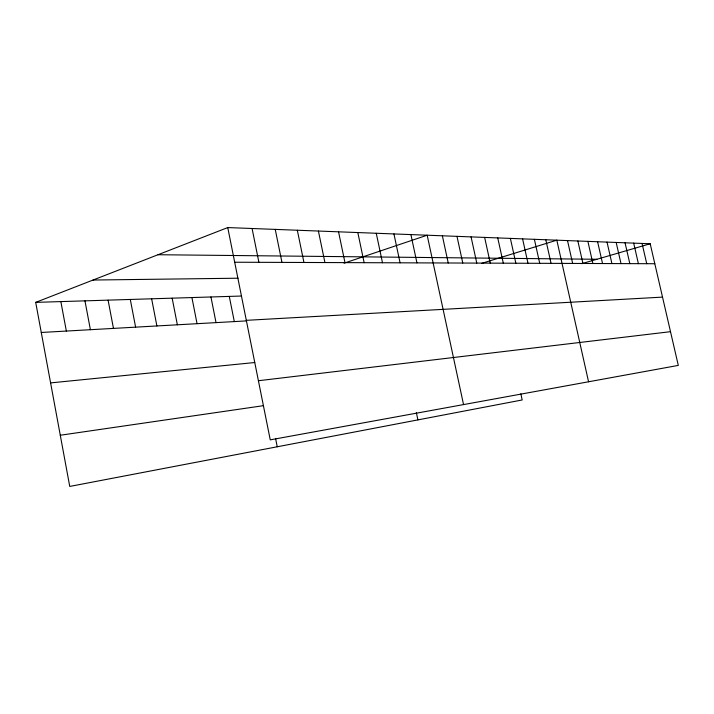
<?xml version="1.0" encoding="UTF-8"?>
<svg xmlns="http://www.w3.org/2000/svg" width="714" height="714" viewBox="0 0 714 714"><rect width="100%" height="100%" fill="white"/><g stroke="black" fill="none" stroke-linecap="round" stroke-linejoin="round"><path stroke-width="1.07" d="M520.827 393.762L522.184 399.965L69.749 486.43L35.7 302.37L227.748 227.57L650.195 243.76L678.3 365.398L270.249 439.86L227.748 227.57M344.077 263.18L427.177 235.209L463.547 404.588M481.816 263.332L556.822 240.181L588.568 381.776M581.669 263.707L650.195 243.76M60.279 435.245L263.395 405.677M258.406 380.732L670.508 331.68M50.596 382.9L254.755 362.525M41.269 332.474L246.419 320.907M246.321 320.336L662.521 297.113M35.7 302.37L241.448 296.033M93.034 280.04L238.021 278.21M234.692 262.225L654.809 263.725M158.026 254.728L596.904 259.271M642.056 243.447L646.723 263.698M633.675 243.126L638.396 263.671M625.053 242.796L629.828 263.636M616.173 242.457L621.001 263.609M607.025 242.1L611.916 263.573M597.6 241.743L602.545 263.537M587.881 241.368L592.888 263.511M577.849 240.984L582.927 263.475M567.505 240.591L572.646 263.43M545.791 239.752L551.056 263.359M534.384 239.324L539.722 263.314M522.586 238.869L527.994 263.279M510.376 238.396L515.856 263.234M497.738 237.914L503.299 263.189M484.645 237.414L490.277 263.136M471.07 236.896L476.774 263.091M456.987 236.352L462.77 263.038M442.368 235.79L448.231 262.993M410.898 234.585L416.94 262.877M393.941 233.933L400.072 262.814M416.351 412.549L417.904 419.894M376.26 233.264L382.49 262.752M357.821 232.55L364.14 262.69M338.552 231.818L344.969 262.618M318.408 231.041L324.924 262.547M297.327 230.238L303.941 262.475M275.238 229.39L281.959 262.395M252.078 228.498L258.905 262.315M275.559 438.387L277.237 446.777M229.283 296.408L234.308 321.595M210.951 296.979L216.021 322.621M191.923 297.559L197.055 323.692M172.163 298.175L177.358 324.799M151.636 298.8L156.893 325.959M130.296 299.461L135.615 327.155M108.091 300.148L113.464 328.404M84.957 300.853L90.401 329.707M60.851 301.603L66.357 331.064"/></g></svg>
